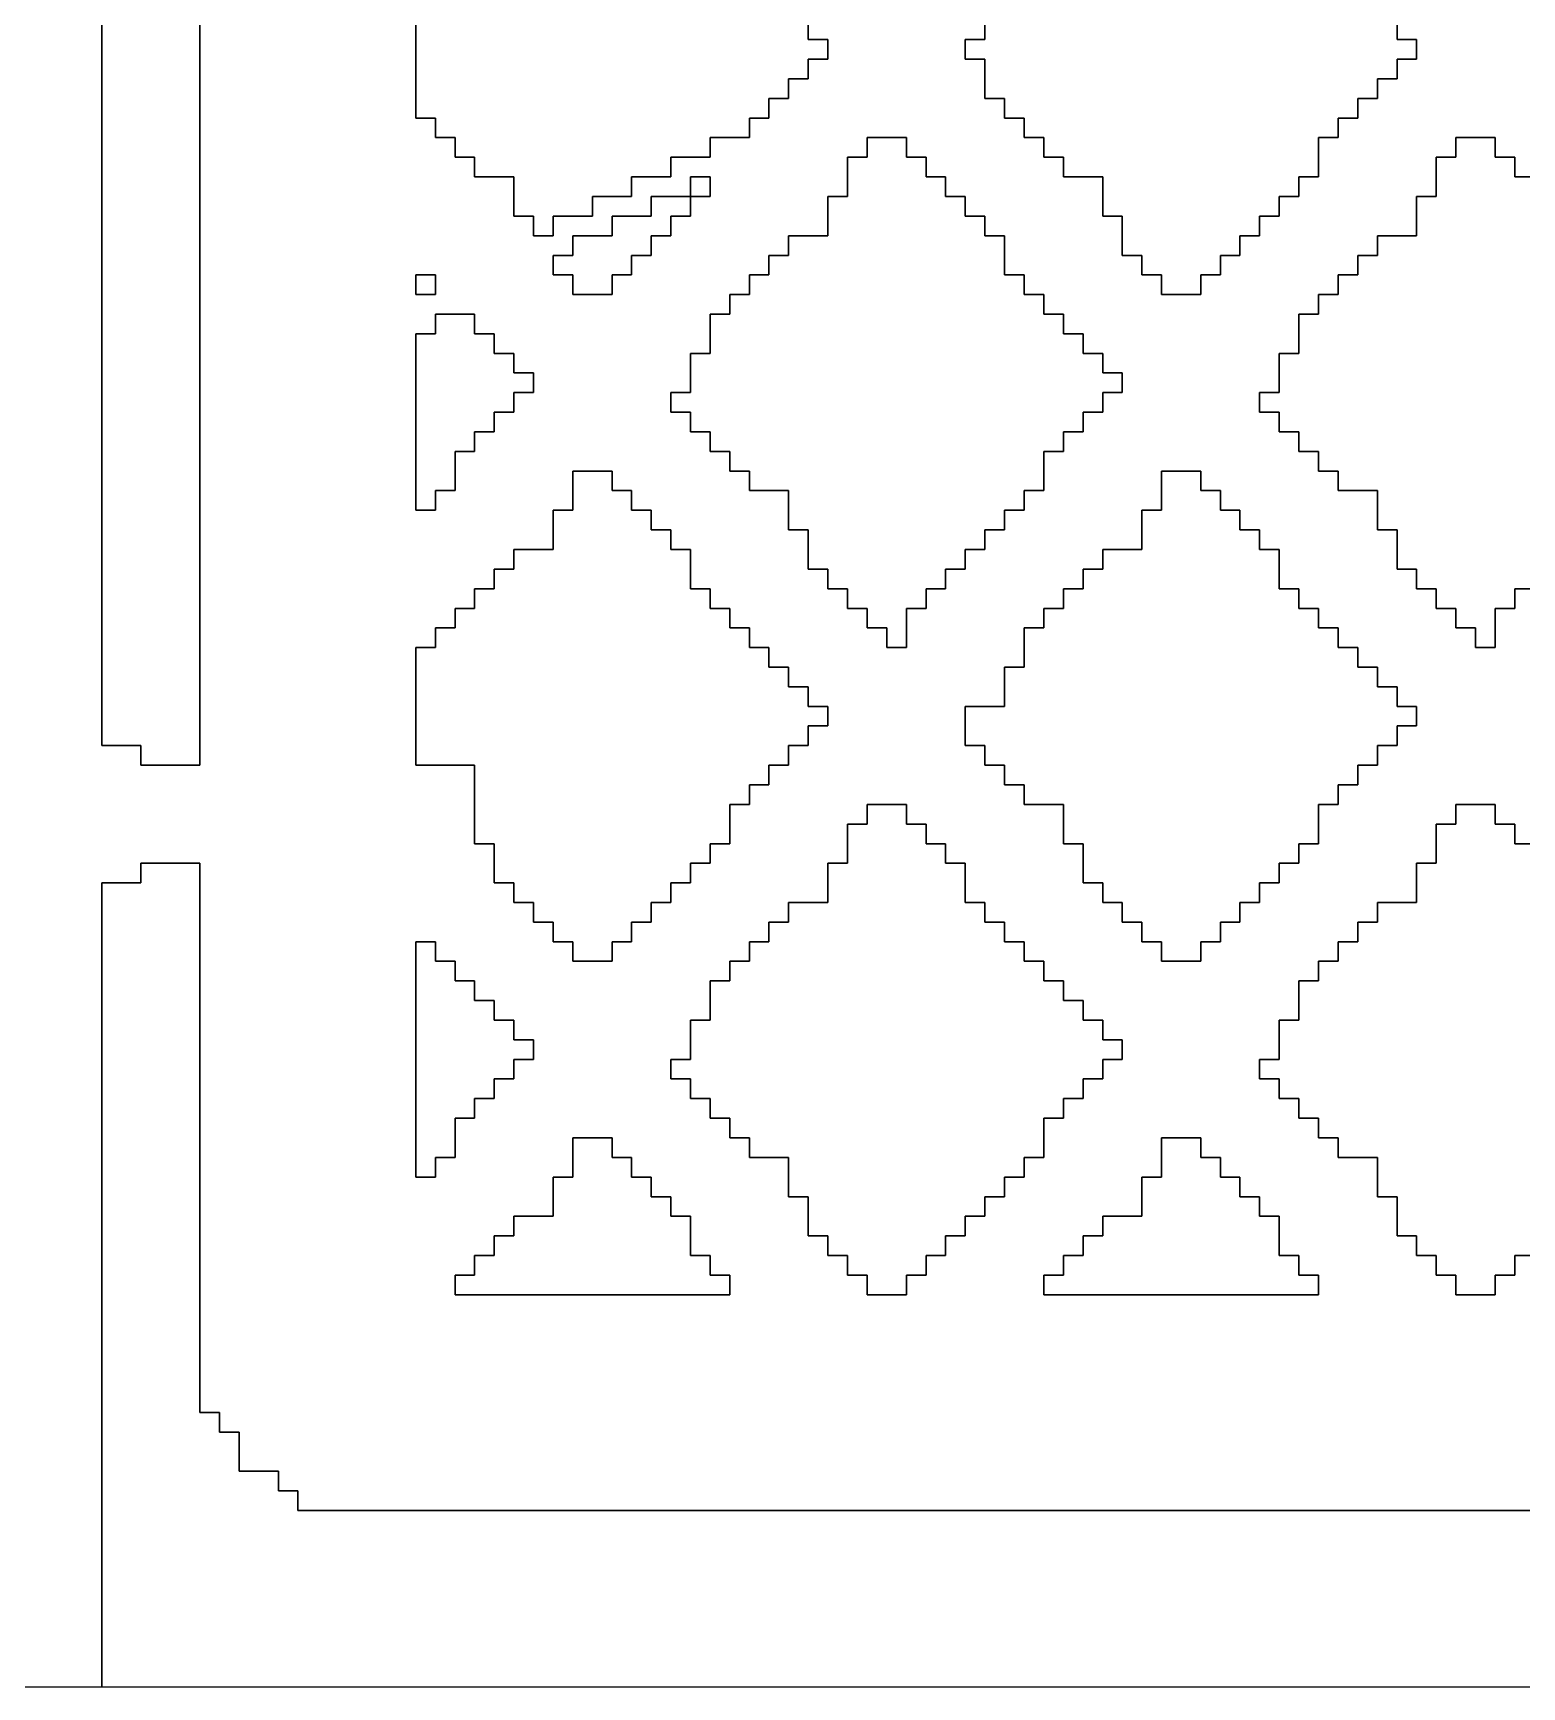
# Model space of a CAD drawing. Header units: millimetres. Extents: x 0 to 6624, y -35 to 3500.
# Drawn here: x 5087.6 to 5262.7, y 0 to 194.4 of the extents above; entities that cross this region are included whole.
import ezdxf

# ---------------------------------------------------------------- set-up
doc = ezdxf.new("R2010")
doc.units = ezdxf.units.MM
for name, color, linetype in [('AUTHORITY_DIMENSIONS', 7, 'Continuous'), ('garden_ground', 7, 'Continuous'), ('shiorido', 7, 'Continuous')]:
    doc.layers.add(name, color=color, linetype=linetype)

msp = doc.modelspace()

# ---------------------------------------------------------------- linework, layer by layer
at = {"layer": 'AUTHORITY_DIMENSIONS'}
msp.add_lwpolyline([(4080, 0), (6580, 0), (6580, 3500), (4080, 3500)], close=True, dxfattribs=at)
at = {"layer": 'garden_ground'}
for points in [[(5100.31, 202.9), (5100.31, 200.59), (5095.7, 200.59), (5095.7, 110.67), (5100.31, 110.67), (5100.31, 108.37), (5107.24, 108.37), (5107.24, 202.9), (5100.31, 202.9)], [(5185.72, 182.15), (5185.72, 179.84), (5183.42, 179.84), (5183.42, 175.23), (5181.11, 175.23), (5181.11, 170.62), (5176.49, 170.62), (5176.49, 168.31), (5174.18, 168.31), (5174.18, 166.01), (5171.87, 166.01), (5171.87, 163.7), (5169.57, 163.7), (5169.57, 161.4), (5167.26, 161.4), (5167.26, 156.79), (5164.95, 156.79), (5164.95, 152.17), (5162.64, 152.17), (5162.64, 149.87), (5164.95, 149.87), (5164.95, 147.56), (5167.26, 147.56), (5167.26, 145.26), (5169.57, 145.26), (5169.57, 142.95), (5171.87, 142.95), (5171.87, 140.65), (5176.49, 140.65), (5176.49, 136.03), (5178.8, 136.03), (5178.8, 131.42), (5181.11, 131.42), (5181.11, 129.12), (5183.42, 129.12), (5183.42, 126.81), (5185.72, 126.81), (5185.72, 124.51), (5188.03, 124.51), (5188.03, 122.2), (5190.34, 122.2), (5190.34, 126.81), (5192.65, 126.81), (5192.65, 129.12), (5194.96, 129.12), (5194.96, 131.42), (5197.27, 131.42), (5197.27, 133.73), (5199.58, 133.73), (5199.58, 136.03), (5201.88, 136.03), (5201.88, 138.34), (5204.19, 138.34), (5204.19, 140.65), (5206.5, 140.65), (5206.5, 145.26), (5208.81, 145.26), (5208.81, 147.56), (5211.12, 147.56), (5211.12, 149.87), (5213.43, 149.87), (5213.43, 152.17), (5215.73, 152.17), (5215.73, 154.48), (5213.43, 154.48), (5213.43, 156.79), (5211.12, 156.79), (5211.12, 159.09), (5208.81, 159.09), (5208.81, 161.4), (5206.5, 161.4), (5206.5, 163.7), (5204.19, 163.7), (5204.19, 166.01), (5201.88, 166.01), (5201.88, 170.62), (5199.58, 170.62), (5199.58, 172.92), (5197.27, 172.92), (5197.27, 175.23), (5194.96, 175.23), (5194.96, 177.54), (5192.65, 177.54), (5192.65, 179.84), (5190.34, 179.84), (5190.34, 182.15), (5185.72, 182.15)], [(5164.95, 177.54), (5164.95, 175.23), (5167.26, 175.23), (5167.26, 177.54), (5164.95, 177.54)], [(5160.33, 175.23), (5160.33, 172.92), (5155.72, 172.92), (5155.72, 170.62), (5151.1, 170.62), (5151.1, 168.31), (5148.79, 168.31), (5148.79, 166.01), (5151.1, 166.01), (5151.1, 163.7), (5155.72, 163.7), (5155.72, 166.01), (5158.02, 166.01), (5158.02, 168.31), (5160.33, 168.31), (5160.33, 170.62), (5162.64, 170.62), (5162.64, 172.92), (5164.95, 172.92), (5164.95, 175.23), (5160.33, 175.23)], [(5132.63, 166.01), (5132.63, 163.7), (5134.94, 163.7), (5134.94, 166.01), (5132.63, 166.01)], [(5134.94, 161.4), (5134.94, 159.09), (5132.63, 159.09), (5132.63, 138.34), (5134.94, 138.34), (5134.94, 140.65), (5137.25, 140.65), (5137.25, 145.26), (5139.56, 145.26), (5139.56, 147.56), (5141.87, 147.56), (5141.87, 149.87), (5144.17, 149.87), (5144.17, 152.17), (5146.48, 152.17), (5146.48, 154.48), (5144.17, 154.48), (5144.17, 156.79), (5141.87, 156.79), (5141.87, 159.09), (5139.56, 159.09), (5139.56, 161.4), (5134.94, 161.4)], [(5151.1, 142.95), (5151.1, 138.34), (5148.79, 138.34), (5148.79, 133.73), (5144.17, 133.73), (5144.17, 131.42), (5141.87, 131.42), (5141.87, 129.12), (5139.56, 129.12), (5139.56, 126.81), (5137.25, 126.81), (5137.25, 124.51), (5134.94, 124.51), (5134.94, 122.2), (5132.63, 122.2), (5132.63, 108.37), (5139.56, 108.37), (5139.56, 99.14), (5141.87, 99.14), (5141.87, 94.53), (5144.17, 94.53), (5144.17, 92.23), (5146.48, 92.23), (5146.48, 89.92), (5148.79, 89.92), (5148.79, 87.62), (5151.1, 87.62), (5151.1, 85.31), (5155.72, 85.31), (5155.72, 87.62), (5158.02, 87.62), (5158.02, 89.92), (5160.33, 89.92), (5160.33, 92.23), (5162.64, 92.23), (5162.64, 94.53), (5164.95, 94.53), (5164.95, 96.84), (5167.26, 96.84), (5167.26, 99.14), (5169.57, 99.14), (5169.57, 103.75), (5171.87, 103.75), (5171.87, 106.06), (5174.18, 106.06), (5174.18, 108.37), (5176.49, 108.37), (5176.49, 110.67), (5178.8, 110.67), (5178.8, 112.98), (5181.11, 112.98), (5181.11, 115.28), (5178.8, 115.28), (5178.8, 117.59), (5176.49, 117.59), (5176.49, 119.89), (5174.18, 119.89), (5174.18, 122.2), (5171.87, 122.2), (5171.87, 124.51), (5169.57, 124.51), (5169.57, 126.81), (5167.26, 126.81), (5167.26, 129.12), (5164.95, 129.12), (5164.95, 133.73), (5162.64, 133.73), (5162.64, 136.03), (5160.33, 136.03), (5160.33, 138.34), (5158.02, 138.34), (5158.02, 140.65), (5155.72, 140.65), (5155.72, 142.95), (5151.1, 142.95)], [(5220.35, 142.95), (5220.35, 138.34), (5218.04, 138.34), (5218.04, 133.73), (5213.43, 133.73), (5213.43, 131.42), (5211.12, 131.42), (5211.12, 129.12), (5208.81, 129.12), (5208.81, 126.81), (5206.5, 126.81), (5206.5, 124.51), (5204.19, 124.51), (5204.19, 119.89), (5201.88, 119.89), (5201.88, 115.28), (5197.27, 115.28), (5197.27, 110.67), (5199.58, 110.67), (5199.58, 108.37), (5201.88, 108.37), (5201.88, 106.06), (5204.19, 106.06), (5204.19, 103.75), (5208.81, 103.75), (5208.81, 99.14), (5211.12, 99.14), (5211.12, 94.53), (5213.43, 94.53), (5213.43, 92.23), (5215.73, 92.23), (5215.73, 89.92), (5218.04, 89.92), (5218.04, 87.62), (5220.35, 87.62), (5220.35, 85.31), (5224.97, 85.31), (5224.97, 87.62), (5227.28, 87.62), (5227.28, 89.92), (5229.58, 89.92), (5229.58, 92.23), (5231.89, 92.23), (5231.89, 94.53), (5234.2, 94.53), (5234.2, 96.84), (5236.51, 96.84), (5236.51, 99.14), (5238.82, 99.14), (5238.82, 103.75), (5241.13, 103.75), (5241.13, 106.06), (5243.43, 106.06), (5243.43, 108.37), (5245.74, 108.37), (5245.74, 110.67), (5248.05, 110.67), (5248.05, 112.98), (5250.36, 112.98), (5250.36, 115.28), (5248.05, 115.28), (5248.05, 117.59), (5245.74, 117.59), (5245.74, 119.89), (5243.43, 119.89), (5243.43, 122.2), (5241.13, 122.2), (5241.13, 124.51), (5238.82, 124.51), (5238.82, 126.81), (5236.51, 126.81), (5236.51, 129.12), (5234.2, 129.12), (5234.2, 133.73), (5231.89, 133.73), (5231.89, 136.03), (5229.58, 136.03), (5229.58, 138.34), (5227.28, 138.34), (5227.28, 140.65), (5224.97, 140.65), (5224.97, 142.95), (5220.35, 142.95)], [(5185.72, 103.75), (5185.72, 101.45), (5183.42, 101.45), (5183.42, 96.84), (5181.11, 96.84), (5181.11, 92.23), (5176.49, 92.23), (5176.49, 89.92), (5174.18, 89.92), (5174.18, 87.62), (5171.87, 87.62), (5171.87, 85.31), (5169.57, 85.31), (5169.57, 83), (5167.26, 83), (5167.26, 78.39), (5164.95, 78.39), (5164.95, 73.78), (5162.64, 73.78), (5162.64, 71.48), (5164.95, 71.48), (5164.95, 69.17), (5167.26, 69.17), (5167.26, 66.86), (5169.57, 66.86), (5169.57, 64.56), (5171.87, 64.56), (5171.87, 62.25), (5176.49, 62.25), (5176.49, 57.64), (5178.8, 57.64), (5178.8, 53.03), (5181.11, 53.03), (5181.11, 50.72), (5183.42, 50.72), (5183.42, 48.42), (5185.72, 48.42), (5185.72, 46.11), (5190.34, 46.11), (5190.34, 48.42), (5192.65, 48.42), (5192.65, 50.72), (5194.96, 50.72), (5194.96, 53.03), (5197.27, 53.03), (5197.27, 55.34), (5199.58, 55.34), (5199.58, 57.64), (5201.88, 57.64), (5201.88, 59.95), (5204.19, 59.95), (5204.19, 62.25), (5206.5, 62.25), (5206.5, 66.86), (5208.81, 66.86), (5208.81, 69.17), (5211.12, 69.17), (5211.12, 71.48), (5213.43, 71.48), (5213.43, 73.78), (5215.73, 73.78), (5215.73, 76.09), (5213.43, 76.09), (5213.43, 78.39), (5211.12, 78.39), (5211.12, 80.7), (5208.81, 80.7), (5208.81, 83), (5206.5, 83), (5206.5, 85.31), (5204.19, 85.31), (5204.19, 87.62), (5201.88, 87.62), (5201.88, 89.92), (5199.58, 89.92), (5199.58, 92.23), (5197.27, 92.23), (5197.27, 96.84), (5194.96, 96.84), (5194.96, 99.14), (5192.65, 99.14), (5192.65, 101.45), (5190.34, 101.45), (5190.34, 103.75), (5185.72, 103.75)], [(5132.63, 87.62), (5132.63, 59.95), (5134.94, 59.95), (5134.94, 62.25), (5137.25, 62.25), (5137.25, 66.86), (5139.56, 66.86), (5139.56, 69.17), (5141.87, 69.17), (5141.87, 71.48), (5144.17, 71.48), (5144.17, 73.78), (5146.48, 73.78), (5146.48, 76.09), (5144.17, 76.09), (5144.17, 78.39), (5141.87, 78.39), (5141.87, 80.7), (5139.56, 80.7), (5139.56, 83), (5137.25, 83), (5137.25, 85.31), (5134.94, 85.31), (5134.94, 87.62), (5132.63, 87.62)], [(5151.1, 64.56), (5151.1, 59.95), (5148.79, 59.95), (5148.79, 55.34), (5144.17, 55.34), (5144.17, 53.03), (5141.87, 53.03), (5141.87, 50.72), (5139.56, 50.72), (5139.56, 48.42), (5137.25, 48.42), (5137.25, 46.11), (5169.57, 46.11), (5169.57, 48.42), (5167.26, 48.42), (5167.26, 50.72), (5164.95, 50.72), (5164.95, 55.34), (5162.64, 55.34), (5162.64, 57.64), (5160.33, 57.64), (5160.33, 59.95), (5158.02, 59.95), (5158.02, 62.25), (5155.72, 62.25), (5155.72, 64.56), (5151.1, 64.56)], [(5220.35, 64.56), (5220.35, 59.95), (5218.04, 59.95), (5218.04, 55.34), (5213.43, 55.34), (5213.43, 53.03), (5211.12, 53.03), (5211.12, 50.72), (5208.81, 50.72), (5208.81, 48.42), (5206.5, 48.42), (5206.5, 46.11), (5238.82, 46.11), (5238.82, 48.42), (5236.51, 48.42), (5236.51, 50.72), (5234.2, 50.72), (5234.2, 55.34), (5231.89, 55.34), (5231.89, 57.64), (5229.58, 57.64), (5229.58, 59.95), (5227.28, 59.95), (5227.28, 62.25), (5224.97, 62.25), (5224.97, 64.56), (5220.35, 64.56)]]:
    msp.add_lwpolyline(points, close=True, dxfattribs=at)
for points in [[(5132.63, 200.59), (5132.63, 184.45), (5134.94, 184.45), (5134.94, 182.15), (5137.25, 182.15), (5137.25, 179.84), (5139.56, 179.84), (5139.56, 177.54), (5144.17, 177.54), (5144.17, 172.92), (5146.48, 172.92), (5146.48, 170.62), (5148.79, 170.62), (5148.79, 172.92), (5153.41, 172.92), (5153.41, 175.23), (5158.02, 175.23), (5158.02, 177.54), (5162.64, 177.54), (5162.64, 179.84), (5167.26, 179.84), (5167.26, 182.15), (5171.87, 182.15), (5171.87, 184.45), (5174.18, 184.45), (5174.18, 186.76), (5176.49, 186.76), (5176.49, 189.06), (5178.8, 189.06), (5178.8, 191.37), (5181.11, 191.37), (5181.11, 193.68), (5178.8, 193.68), (5178.8, 195.98)], [(5199.58, 195.98), (5199.58, 193.68), (5197.27, 193.68), (5197.27, 191.37), (5199.58, 191.37), (5199.58, 186.76), (5201.88, 186.76), (5201.88, 184.45), (5204.19, 184.45), (5204.19, 182.15), (5206.5, 182.15), (5206.5, 179.84), (5208.81, 179.84), (5208.81, 177.54), (5213.43, 177.54), (5213.43, 172.92), (5215.73, 172.92), (5215.73, 168.31), (5218.04, 168.31), (5218.04, 166.01), (5220.35, 166.01), (5220.35, 163.7), (5224.97, 163.7), (5224.97, 166.01), (5227.28, 166.01), (5227.28, 168.31), (5229.58, 168.31), (5229.58, 170.62), (5231.89, 170.62), (5231.89, 172.92), (5234.2, 172.92), (5234.2, 175.23), (5236.51, 175.23), (5236.51, 177.54), (5238.82, 177.54), (5238.82, 182.15), (5241.13, 182.15), (5241.13, 184.45), (5243.43, 184.45), (5243.43, 186.76), (5245.74, 186.76), (5245.74, 189.06), (5248.05, 189.06), (5248.05, 191.37), (5250.36, 191.37), (5250.36, 193.68), (5248.05, 193.68), (5248.05, 195.98)], [(5264.21, 177.54), (5261.9, 177.54), (5261.9, 179.84), (5259.59, 179.84), (5259.59, 182.15), (5254.98, 182.15), (5254.98, 182.15), (5254.98, 179.84), (5252.67, 179.84), (5252.67, 175.23), (5250.36, 175.23), (5250.36, 170.62), (5245.74, 170.62), (5245.74, 168.31), (5243.43, 168.31), (5243.43, 166.01), (5241.13, 166.01), (5241.13, 163.7), (5238.82, 163.7), (5238.82, 161.4), (5236.51, 161.4), (5236.51, 156.79), (5234.2, 156.79), (5234.2, 152.17), (5231.89, 152.17), (5231.89, 149.87), (5234.2, 149.87), (5234.2, 147.56), (5236.51, 147.56), (5236.51, 145.26), (5238.82, 145.26), (5238.82, 142.95), (5241.13, 142.95), (5241.13, 140.65), (5245.74, 140.65), (5245.74, 136.03), (5248.05, 136.03), (5248.05, 131.42), (5250.36, 131.42), (5250.36, 129.12), (5252.67, 129.12), (5252.67, 126.81), (5254.98, 126.81), (5254.98, 124.51), (5257.29, 124.51), (5257.29, 122.2), (5259.59, 122.2), (5259.59, 126.81), (5261.9, 126.81), (5261.9, 129.12), (5264.21, 129.12)], [(5264.21, 99.14), (5261.9, 99.14), (5261.9, 101.45), (5259.59, 101.45), (5259.59, 103.75), (5254.98, 103.75), (5254.98, 103.75), (5254.98, 101.45), (5252.67, 101.45), (5252.67, 96.84), (5250.36, 96.84), (5250.36, 92.23), (5245.74, 92.23), (5245.74, 89.92), (5243.43, 89.92), (5243.43, 87.62), (5241.13, 87.62), (5241.13, 85.31), (5238.82, 85.31), (5238.82, 83), (5236.51, 83), (5236.51, 78.39), (5234.2, 78.39), (5234.2, 73.78), (5231.89, 73.78), (5231.89, 71.48), (5234.2, 71.48), (5234.2, 69.17), (5236.51, 69.17), (5236.51, 66.86), (5238.82, 66.86), (5238.82, 64.56), (5241.13, 64.56), (5241.13, 62.25), (5245.74, 62.25), (5245.74, 57.64), (5248.05, 57.64), (5248.05, 53.03), (5250.36, 53.03), (5250.36, 50.72), (5252.67, 50.72), (5252.67, 48.42), (5254.98, 48.42), (5254.98, 46.11), (5259.59, 46.11), (5259.59, 48.42), (5261.9, 48.42), (5261.9, 50.72), (5264.21, 50.72)], [(5585.08, 20.75), (5118.78, 20.75), (5118.78, 23.06), (5116.47, 23.06), (5116.47, 25.36), (5111.86, 25.36), (5111.86, 29.97), (5109.55, 29.97), (5109.55, 32.28), (5107.24, 32.28), (5107.24, 96.84), (5100.31, 96.84), (5100.31, 94.53), (5095.7, 94.53), (5095.7, 0), (5608.16, 0)]]:
    msp.add_lwpolyline(points, dxfattribs=at)
at = {"layer": 'shiorido'}
for points in [[(5100.31, 202.9), (5107.24, 202.9), (5107.24, 108.37), (5100.31, 108.37), (5100.31, 110.67), (5095.7, 110.67), (5095.7, 200.59), (5100.31, 200.59), (5100.31, 202.9)], [(5185.72, 182.15), (5190.34, 182.15), (5190.34, 179.84), (5192.65, 179.84), (5192.65, 177.54), (5194.96, 177.54), (5194.96, 175.23), (5197.27, 175.23), (5197.27, 172.92), (5199.58, 172.92), (5199.58, 170.62), (5201.88, 170.62), (5201.88, 166.01), (5204.19, 166.01), (5204.19, 163.7), (5206.5, 163.7), (5206.5, 161.4), (5208.81, 161.4), (5208.81, 159.09), (5211.12, 159.09), (5211.12, 156.79), (5213.43, 156.79), (5213.43, 154.48), (5215.73, 154.48), (5215.73, 152.17), (5213.43, 152.17), (5213.43, 149.87), (5211.12, 149.87), (5211.12, 147.56), (5208.81, 147.56), (5208.81, 145.26), (5206.5, 145.26), (5206.5, 140.65), (5204.19, 140.65), (5204.19, 138.34), (5201.88, 138.34), (5201.88, 136.03), (5199.58, 136.03), (5199.58, 133.73), (5197.27, 133.73), (5197.27, 131.42), (5194.96, 131.42), (5194.96, 129.12), (5192.65, 129.12), (5192.65, 126.81), (5190.34, 126.81), (5190.34, 122.2), (5188.03, 122.2), (5188.03, 124.51), (5185.72, 124.51), (5185.72, 126.81), (5183.42, 126.81), (5183.42, 129.12), (5181.11, 129.12), (5181.11, 131.42), (5178.8, 131.42), (5178.8, 136.03), (5176.49, 136.03), (5176.49, 140.65), (5171.87, 140.65), (5171.87, 142.95), (5169.57, 142.95), (5169.57, 145.26), (5167.26, 145.26), (5167.26, 147.56), (5164.95, 147.56), (5164.95, 149.87), (5162.64, 149.87), (5162.64, 152.17), (5164.95, 152.17), (5164.95, 156.79), (5167.26, 156.79), (5167.26, 161.4), (5169.57, 161.4), (5169.57, 163.7), (5171.87, 163.7), (5171.87, 166.01), (5174.18, 166.01), (5174.18, 168.31), (5176.49, 168.31), (5176.49, 170.62), (5181.11, 170.62), (5181.11, 175.23), (5183.42, 175.23), (5183.42, 179.84), (5185.72, 179.84), (5185.72, 182.15)], [(5164.95, 177.54), (5167.26, 177.54), (5167.26, 175.23), (5164.95, 175.23), (5164.95, 177.54)], [(5160.33, 175.23), (5164.95, 175.23), (5164.95, 172.92), (5162.64, 172.92), (5162.64, 170.62), (5160.33, 170.62), (5160.33, 168.31), (5158.02, 168.31), (5158.02, 166.01), (5155.72, 166.01), (5155.72, 163.7), (5151.1, 163.7), (5151.1, 166.01), (5148.79, 166.01), (5148.79, 168.31), (5151.1, 168.31), (5151.1, 170.62), (5155.72, 170.62), (5155.72, 172.92), (5160.33, 172.92), (5160.33, 175.23)], [(5132.63, 166.01), (5134.94, 166.01), (5134.94, 163.7), (5132.63, 163.7), (5132.63, 166.01)], [(5134.94, 161.4), (5139.56, 161.4), (5139.56, 159.09), (5141.87, 159.09), (5141.87, 156.79), (5144.17, 156.79), (5144.17, 154.48), (5146.48, 154.48), (5146.48, 152.17), (5144.17, 152.17), (5144.17, 149.87), (5141.87, 149.87), (5141.87, 147.56), (5139.56, 147.56), (5139.56, 145.26), (5137.25, 145.26), (5137.25, 140.65), (5134.94, 140.65), (5134.94, 138.34), (5132.63, 138.34), (5132.63, 159.09), (5134.94, 159.09), (5134.94, 161.4)], [(5151.1, 142.95), (5155.72, 142.95), (5155.72, 140.65), (5158.02, 140.65), (5158.02, 138.34), (5160.33, 138.34), (5160.33, 136.03), (5162.64, 136.03), (5162.64, 133.73), (5164.95, 133.73), (5164.95, 129.12), (5167.26, 129.12), (5167.26, 126.81), (5169.57, 126.81), (5169.57, 124.51), (5171.87, 124.51), (5171.87, 122.2), (5174.18, 122.2), (5174.18, 119.89), (5176.49, 119.89), (5176.49, 117.59), (5178.8, 117.59), (5178.8, 115.28), (5181.11, 115.28), (5181.11, 112.98), (5178.8, 112.98), (5178.8, 110.67), (5176.49, 110.67), (5176.49, 108.37), (5174.18, 108.37), (5174.18, 106.06), (5171.87, 106.06), (5171.87, 103.75), (5169.57, 103.75), (5169.57, 99.14), (5167.26, 99.14), (5167.26, 96.84), (5164.95, 96.84), (5164.95, 94.53), (5162.64, 94.53), (5162.64, 92.23), (5160.33, 92.23), (5160.33, 89.92), (5158.02, 89.92), (5158.02, 87.62), (5155.72, 87.62), (5155.72, 85.31), (5151.1, 85.31), (5151.1, 87.62), (5148.79, 87.62), (5148.79, 89.92), (5146.48, 89.92), (5146.48, 92.23), (5144.17, 92.23), (5144.17, 94.53), (5141.87, 94.53), (5141.87, 99.14), (5139.56, 99.14), (5139.56, 108.37), (5132.63, 108.37), (5132.63, 122.2), (5134.94, 122.2), (5134.94, 124.51), (5137.25, 124.51), (5137.25, 126.81), (5139.56, 126.81), (5139.56, 129.12), (5141.87, 129.12), (5141.87, 131.42), (5144.17, 131.42), (5144.17, 133.73), (5148.79, 133.73), (5148.79, 138.34), (5151.1, 138.34), (5151.1, 142.95)], [(5220.35, 142.95), (5224.97, 142.95), (5224.97, 140.65), (5227.28, 140.65), (5227.28, 138.34), (5229.58, 138.34), (5229.58, 136.03), (5231.89, 136.03), (5231.89, 133.73), (5234.2, 133.73), (5234.2, 129.12), (5236.51, 129.12), (5236.51, 126.81), (5238.82, 126.81), (5238.82, 124.51), (5241.13, 124.51), (5241.13, 122.2), (5243.43, 122.2), (5243.43, 119.89), (5245.74, 119.89), (5245.74, 117.59), (5248.05, 117.59), (5248.05, 115.28), (5250.36, 115.28), (5250.36, 112.98), (5248.05, 112.98), (5248.05, 110.67), (5245.74, 110.67), (5245.74, 108.37), (5243.43, 108.37), (5243.43, 106.06), (5241.13, 106.06), (5241.13, 103.75), (5238.82, 103.75), (5238.82, 99.14), (5236.51, 99.14), (5236.51, 96.84), (5234.2, 96.84), (5234.2, 94.53), (5231.89, 94.53), (5231.89, 92.23), (5229.58, 92.23), (5229.58, 89.92), (5227.28, 89.92), (5227.28, 87.62), (5224.97, 87.62), (5224.97, 85.31), (5220.35, 85.31), (5220.35, 87.62), (5218.04, 87.62), (5218.04, 89.92), (5215.73, 89.92), (5215.73, 92.23), (5213.43, 92.23), (5213.43, 94.53), (5211.12, 94.53), (5211.12, 99.14), (5208.81, 99.14), (5208.81, 103.75), (5204.19, 103.75), (5204.19, 106.06), (5201.88, 106.06), (5201.88, 108.37), (5199.58, 108.37), (5199.58, 110.67), (5197.27, 110.67), (5197.27, 115.28), (5201.88, 115.28), (5201.88, 119.89), (5204.19, 119.89), (5204.19, 124.51), (5206.5, 124.51), (5206.5, 126.81), (5208.81, 126.81), (5208.81, 129.12), (5211.12, 129.12), (5211.12, 131.42), (5213.43, 131.42), (5213.43, 133.73), (5218.04, 133.73), (5218.04, 138.34), (5220.35, 138.34), (5220.35, 142.95)], [(5185.72, 103.75), (5190.34, 103.75), (5190.34, 101.45), (5192.65, 101.45), (5192.65, 99.14), (5194.96, 99.14), (5194.96, 96.84), (5197.27, 96.84), (5197.27, 92.23), (5199.58, 92.23), (5199.58, 89.92), (5201.88, 89.92), (5201.88, 87.62), (5204.19, 87.62), (5204.19, 85.31), (5206.5, 85.31), (5206.5, 83), (5208.81, 83), (5208.81, 80.7), (5211.12, 80.7), (5211.12, 78.39), (5213.43, 78.39), (5213.43, 76.09), (5215.73, 76.09), (5215.73, 73.78), (5213.43, 73.78), (5213.43, 71.48), (5211.12, 71.48), (5211.12, 69.17), (5208.81, 69.17), (5208.81, 66.86), (5206.5, 66.86), (5206.5, 62.25), (5204.19, 62.25), (5204.19, 59.95), (5201.88, 59.95), (5201.88, 57.64), (5199.58, 57.64), (5199.58, 55.34), (5197.27, 55.34), (5197.27, 53.03), (5194.96, 53.03), (5194.96, 50.72), (5192.65, 50.72), (5192.65, 48.42), (5190.34, 48.42), (5190.34, 46.11), (5185.72, 46.11), (5185.72, 48.42), (5183.42, 48.42), (5183.42, 50.72), (5181.11, 50.72), (5181.11, 53.03), (5178.8, 53.03), (5178.8, 57.64), (5176.49, 57.64), (5176.49, 62.25), (5171.87, 62.25), (5171.87, 64.56), (5169.57, 64.56), (5169.57, 66.86), (5167.26, 66.86), (5167.26, 69.17), (5164.95, 69.17), (5164.95, 71.48), (5162.64, 71.48), (5162.64, 73.78), (5164.95, 73.78), (5164.95, 78.39), (5167.26, 78.39), (5167.26, 83), (5169.57, 83), (5169.57, 85.31), (5171.87, 85.31), (5171.87, 87.62), (5174.18, 87.62), (5174.18, 89.92), (5176.49, 89.92), (5176.49, 92.23), (5181.11, 92.23), (5181.11, 96.84), (5183.42, 96.84), (5183.42, 101.45), (5185.72, 101.45), (5185.72, 103.75)], [(5132.63, 87.62), (5134.94, 87.62), (5134.94, 85.31), (5137.25, 85.31), (5137.25, 83), (5139.56, 83), (5139.56, 80.7), (5141.87, 80.7), (5141.87, 78.39), (5144.17, 78.39), (5144.17, 76.09), (5146.48, 76.09), (5146.48, 73.78), (5144.17, 73.78), (5144.17, 71.48), (5141.87, 71.48), (5141.87, 69.17), (5139.56, 69.17), (5139.56, 66.86), (5137.25, 66.86), (5137.25, 62.25), (5134.94, 62.25), (5134.94, 59.95), (5132.63, 59.95), (5132.63, 87.62)], [(5151.1, 64.56), (5155.72, 64.56), (5155.72, 62.25), (5158.02, 62.25), (5158.02, 59.95), (5160.33, 59.95), (5160.33, 57.64), (5162.64, 57.64), (5162.64, 55.34), (5164.95, 55.34), (5164.95, 50.72), (5167.26, 50.72), (5167.26, 48.42), (5169.57, 48.42), (5169.57, 46.11), (5137.25, 46.11), (5137.25, 48.42), (5139.56, 48.42), (5139.56, 50.72), (5141.87, 50.72), (5141.87, 53.03), (5144.17, 53.03), (5144.17, 55.34), (5148.79, 55.34), (5148.79, 59.95), (5151.1, 59.95), (5151.1, 64.56)], [(5220.35, 64.56), (5224.97, 64.56), (5224.97, 62.25), (5227.28, 62.25), (5227.28, 59.95), (5229.58, 59.95), (5229.58, 57.64), (5231.89, 57.64), (5231.89, 55.34), (5234.2, 55.34), (5234.2, 50.72), (5236.51, 50.72), (5236.51, 48.42), (5238.82, 48.42), (5238.82, 46.11), (5206.5, 46.11), (5206.5, 48.42), (5208.81, 48.42), (5208.81, 50.72), (5211.12, 50.72), (5211.12, 53.03), (5213.43, 53.03), (5213.43, 55.34), (5218.04, 55.34), (5218.04, 59.95), (5220.35, 59.95), (5220.35, 64.56)]]:
    msp.add_lwpolyline(points, close=True, dxfattribs=at)
for points in [[(5178.8, 195.98), (5178.8, 193.68), (5181.11, 193.68), (5181.11, 191.37), (5178.8, 191.37), (5178.8, 189.06), (5176.49, 189.06), (5176.49, 186.76), (5174.18, 186.76), (5174.18, 184.45), (5171.87, 184.45), (5171.87, 182.15), (5167.26, 182.15), (5167.26, 179.84), (5162.64, 179.84), (5162.64, 177.54), (5158.02, 177.54), (5158.02, 175.23), (5153.41, 175.23), (5153.41, 172.92), (5148.79, 172.92), (5148.79, 170.62), (5146.48, 170.62), (5146.48, 172.92), (5144.17, 172.92), (5144.17, 177.54), (5139.56, 177.54), (5139.56, 179.84), (5137.25, 179.84), (5137.25, 182.15), (5134.94, 182.15), (5134.94, 184.45), (5132.63, 184.45), (5132.63, 200.59)], [(5248.05, 195.98), (5248.05, 193.68), (5250.36, 193.68), (5250.36, 191.37), (5248.05, 191.37), (5248.05, 189.06), (5245.74, 189.06), (5245.74, 186.76), (5243.43, 186.76), (5243.43, 184.45), (5241.13, 184.45), (5241.13, 182.15), (5238.82, 182.15), (5238.82, 177.54), (5236.51, 177.54), (5236.51, 175.23), (5234.2, 175.23), (5234.2, 172.92), (5231.89, 172.92), (5231.89, 170.62), (5229.58, 170.62), (5229.58, 168.31), (5227.28, 168.31), (5227.28, 166.01), (5224.97, 166.01), (5224.97, 163.7), (5220.35, 163.7), (5220.35, 166.01), (5218.04, 166.01), (5218.04, 168.31), (5215.73, 168.31), (5215.73, 172.92), (5213.43, 172.92), (5213.43, 177.54), (5208.81, 177.54), (5208.81, 179.84), (5206.5, 179.84), (5206.5, 182.15), (5204.19, 182.15), (5204.19, 184.45), (5201.88, 184.45), (5201.88, 186.76), (5199.58, 186.76), (5199.58, 191.37), (5197.27, 191.37), (5197.27, 193.68), (5199.58, 193.68), (5199.58, 195.98)], [(5264.21, 129.12), (5261.9, 129.12), (5261.9, 126.81), (5259.59, 126.81), (5259.59, 122.2), (5257.29, 122.2), (5257.29, 124.51), (5254.98, 124.51), (5254.98, 126.81), (5252.67, 126.81), (5252.67, 129.12), (5250.36, 129.12), (5250.36, 131.42), (5248.05, 131.42), (5248.05, 136.03), (5245.74, 136.03), (5245.74, 140.65), (5241.13, 140.65), (5241.13, 142.95), (5238.82, 142.95), (5238.82, 145.26), (5236.51, 145.26), (5236.51, 147.56), (5234.2, 147.56), (5234.2, 149.87), (5231.89, 149.87), (5231.89, 152.17), (5234.2, 152.17), (5234.2, 156.79), (5236.51, 156.79), (5236.51, 161.4), (5238.82, 161.4), (5238.82, 163.7), (5241.13, 163.7), (5241.13, 166.01), (5243.43, 166.01), (5243.43, 168.31), (5245.74, 168.31), (5245.74, 170.62), (5250.36, 170.62), (5250.36, 175.23), (5252.67, 175.23), (5252.67, 179.84), (5254.98, 179.84), (5254.98, 182.15), (5254.98, 182.15), (5259.59, 182.15), (5259.59, 179.84), (5261.9, 179.84), (5261.9, 177.54), (5264.21, 177.54)], [(5264.21, 50.72), (5261.9, 50.72), (5261.9, 48.42), (5259.59, 48.42), (5259.59, 46.11), (5254.98, 46.11), (5254.98, 48.42), (5252.67, 48.42), (5252.67, 50.72), (5250.36, 50.72), (5250.36, 53.03), (5248.05, 53.03), (5248.05, 57.64), (5245.74, 57.64), (5245.74, 62.25), (5241.13, 62.25), (5241.13, 64.56), (5238.82, 64.56), (5238.82, 66.86), (5236.51, 66.86), (5236.51, 69.17), (5234.2, 69.17), (5234.2, 71.48), (5231.89, 71.48), (5231.89, 73.78), (5234.2, 73.78), (5234.2, 78.39), (5236.51, 78.39), (5236.51, 83), (5238.82, 83), (5238.82, 85.31), (5241.13, 85.31), (5241.13, 87.62), (5243.43, 87.62), (5243.43, 89.92), (5245.74, 89.92), (5245.74, 92.23), (5250.36, 92.23), (5250.36, 96.84), (5252.67, 96.84), (5252.67, 101.45), (5254.98, 101.45), (5254.98, 103.75), (5254.98, 103.75), (5259.59, 103.75), (5259.59, 101.45), (5261.9, 101.45), (5261.9, 99.14), (5264.21, 99.14)], [(5056.45, 0), (5095.7, 0), (5095.7, 94.53), (5100.31, 94.53), (5100.31, 96.84), (5107.24, 96.84), (5107.24, 32.28), (5109.55, 32.28), (5109.55, 29.97), (5111.86, 29.97), (5111.86, 25.36), (5116.47, 25.36), (5116.47, 23.06), (5118.78, 23.06), (5118.78, 20.75), (5585.08, 20.75)]]:
    msp.add_lwpolyline(points, dxfattribs=at)

doc.saveas('drawing.dxf')
